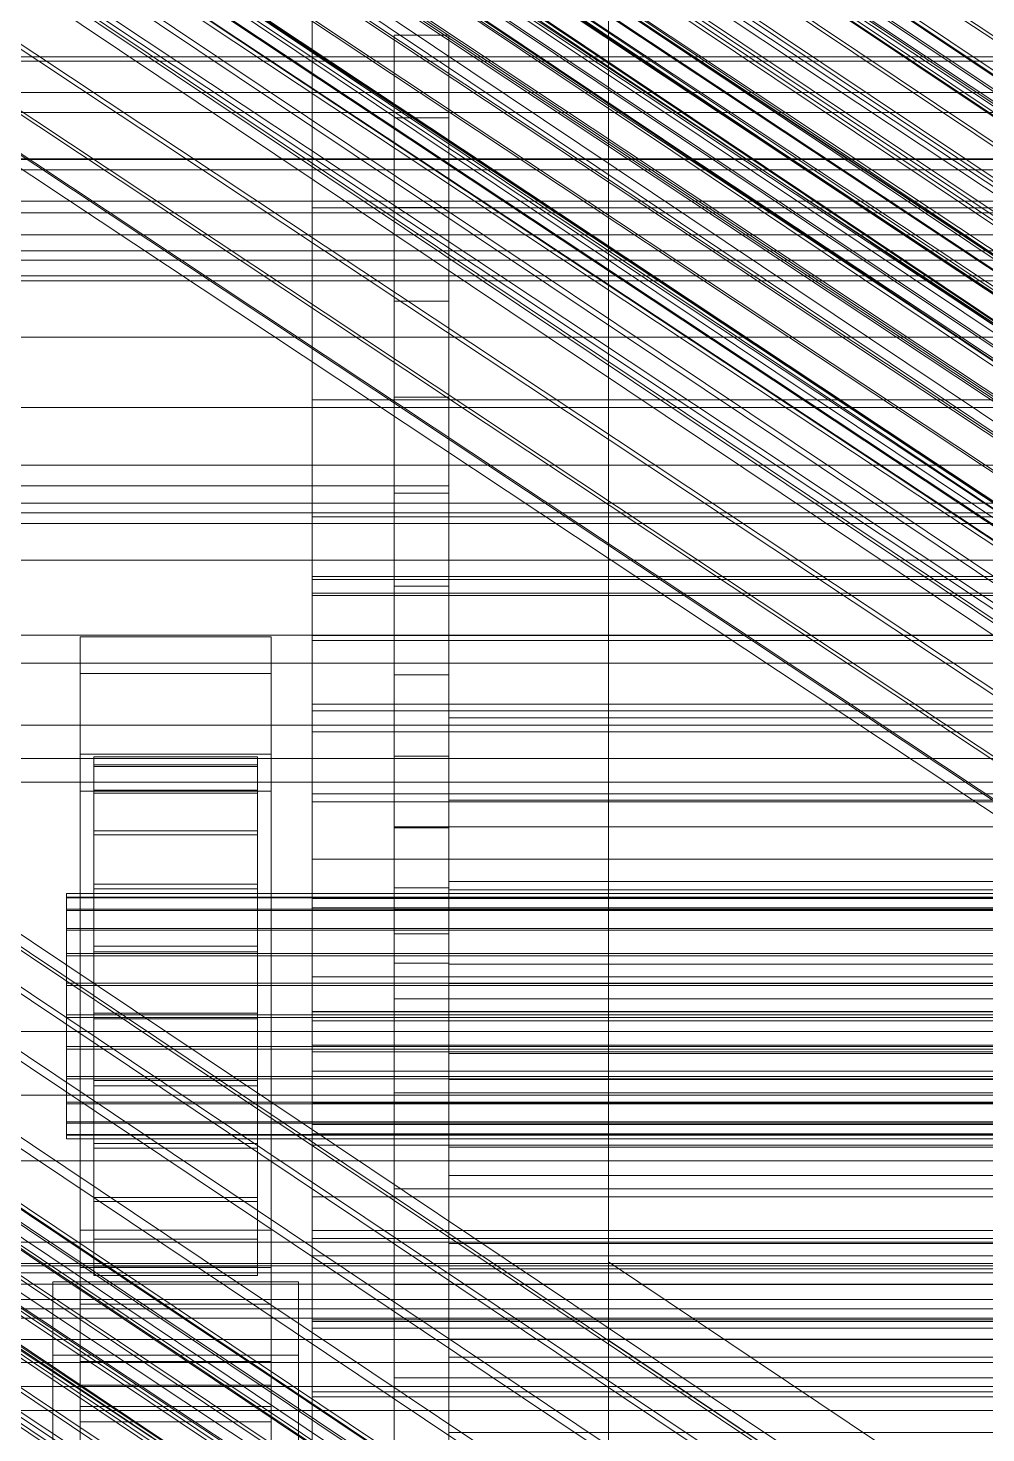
# Model space of a CAD drawing. Header units: millimetres. Extents: x -2500 to 58855, y -53268 to 6837.
# Drawn here: x -270.8 to -200.7, y -32909.4 to -32806.5 of the extents above; entities that cross this region are included whole.
import ezdxf

# ---------------------------------------------------------------- set-up
doc = ezdxf.new("R2010")
doc.units = ezdxf.units.MM
for name, color, linetype, lineweight in [('frontal_C01', 7, 'Continuous', 0), ('frontal_C02', 7, 'Continuous', 0), ('frontal_C03', 7, 'Continuous', 0), ('frontal_secador', 7, 'Continuous', 0), ('frontal_tolva', 7, 'Continuous', 0)]:
    doc.layers.add(name, color=color, linetype=linetype, lineweight=lineweight)

msp = doc.modelspace()

# ---------------------------------------------------------------- linework, layer by layer
at = {"layer": 'frontal_C01'}
for p, q in [((-250, -32680.37), (-250, -35735.764)), ((-250, -35740.498), (-250, -32685.104)), ((-334.938, -32717.538), (-150.629, -32839.869)), ((-355.53, -32719.948), (-141.731, -32861.853)), ((-355.017, -32719.946), (-141.218, -32861.85)), ((-356.348, -32720.461), (-142.549, -32862.366)), ((-354.844, -32720.454), (-141.045, -32862.358)), ((-337.95, -32720.327), (-153.641, -32842.658)), ((-331.197, -32720.293), (-146.887, -32842.624)), ((-357.415, -32721.449), (-143.617, -32863.354)), ((-355.022, -32721.437), (-141.224, -32863.342)), ((-358.659, -32722.845), (-144.861, -32864.75)), ((-355.541, -32722.83), (-141.742, -32864.734)), ((-146.196, -32866.459), (-359.995, -32724.554)), ((-356.363, -32724.536), (-142.565, -32866.441)), ((-341.461, -32724.267), (-157.152, -32846.598)), ((-332.659, -32724.223), (-148.35, -32846.554)), ((-361.332, -32726.46), (-147.533, -32868.364)), ((-357.434, -32726.44), (-143.635, -32868.345)), ((-362.578, -32728.432), (-148.779, -32870.336)), ((-358.68, -32728.412), (-144.881, -32870.317)), ((-160.922, -32851.421), (-345.231, -32729.09)), ((-334.981, -32729.039), (-150.672, -32851.37)), ((-363.648, -32730.336), (-149.85, -32872.24)), ((-360.017, -32730.317), (-146.218, -32872.222)), ((-364.471, -32732.042), (-150.672, -32873.946)), ((-361.352, -32732.026), (-147.554, -32873.931)), ((-362.596, -32733.423), (-148.798, -32875.327)), ((-365.168, -32734.418), (-151.369, -32876.323)), ((-364.989, -32733.434), (-151.191, -32875.339)), ((-363.664, -32734.411), (-149.865, -32876.315)), ((-338.003, -32734.412), (-153.694, -32856.744)), ((-364.995, -32734.926), (-151.196, -32876.831)), ((-364.482, -32734.924), (-150.683, -32876.828)), ((-349.002, -32734.467), (-164.693, -32856.799)), ((-352.519, -32740.032), (-168.21, -32862.364)), ((-341.52, -32739.978), (-157.211, -32862.309)), ((-355.541, -32745.406), (-171.232, -32867.737)), ((-345.291, -32745.355), (-160.982, -32867.686)), ((-357.863, -32750.222), (-173.554, -32872.553)), ((-349.061, -32750.178), (-164.752, -32872.509)), ((-359.326, -32754.152), (-175.016, -32876.483)), ((-352.572, -32754.118), (-168.263, -32876.45)), ((-359.83, -32756.928), (-175.521, -32879.259)), ((-355.584, -32756.907), (-171.275, -32879.238)), ((-359.341, -32758.361), (-175.032, -32880.693)), ((-357.893, -32758.354), (-173.584, -32880.686)), ((-228.298, -32779.774), (-228.298, -32923.125)), ((-228.298, -32928.813), (-228.298, -32785.462)), ((-425, -32816.854), (425, -32816.854)), ((-332.629, -32859.442), (-148.32, -32981.773)), ((-331.181, -32859.435), (-146.872, -32981.766)), ((-334.938, -32860.889), (-150.629, -32983.22)), ((-330.692, -32860.868), (-146.383, -32983.199)), ((-337.95, -32863.678), (-153.641, -32986.009)), ((-331.197, -32863.644), (-146.887, -32985.976)), ((-332.659, -32867.574), (-148.35, -32989.906))]:
    msp.add_line(p, q, dxfattribs=at)
at = {"layer": 'frontal_C02'}
for p, q in [((-356.348, -32706.42), (-142.549, -32849.662)), ((-355.53, -32705.845), (-141.731, -32849.086)), ((-355.017, -32705.775), (-141.218, -32849.017)), ((-354.844, -32706.216), (-141.045, -32849.457)), ((-357.415, -32707.462), (-143.617, -32850.704)), ((-355.022, -32707.137), (-141.224, -32850.378)), ((-355.541, -32708.475), (-141.742, -32851.717)), ((-358.659, -32708.899), (-144.861, -32852.141)), ((-146.196, -32853.875), (-359.995, -32710.634)), ((-356.363, -32710.14), (-142.565, -32853.382)), ((-361.332, -32712.548), (-147.533, -32855.789)), ((-357.434, -32712.018), (-143.635, -32855.26)), ((-362.578, -32714.511), (-148.779, -32857.752)), ((-358.68, -32713.981), (-144.881, -32857.222)), ((-360.017, -32715.895), (-146.218, -32859.136)), ((-160.922, -32839.204), (-345.231, -32715.72)), ((-363.648, -32716.389), (-149.85, -32859.63)), ((-361.352, -32717.63), (-147.554, -32860.871)), ((-364.471, -32718.054), (-150.672, -32861.295)), ((-364.989, -32719.392), (-151.191, -32862.634)), ((-362.596, -32719.067), (-148.798, -32862.308)), ((-338.003, -32719.626), (-153.694, -32843.11)), ((-365.168, -32720.313), (-151.369, -32863.555)), ((-364.995, -32720.754), (-151.196, -32863.995)), ((-364.482, -32720.684), (-150.683, -32863.925)), ((-363.664, -32720.109), (-149.865, -32863.35)), ((-349.002, -32721.121), (-164.693, -32844.605)), ((-341.52, -32725.165), (-157.211, -32848.649)), ((-352.519, -32726.661), (-168.21, -32850.145)), ((-345.291, -32730.567), (-160.982, -32854.051)), ((-355.541, -32731.96), (-171.232, -32855.444)), ((-349.061, -32735.462), (-164.752, -32858.946)), ((-357.863, -32736.659), (-173.554, -32860.143)), ((-352.572, -32739.519), (-168.263, -32863.003)), ((-359.326, -32740.437), (-175.016, -32863.921)), ((-355.584, -32742.459), (-171.275, -32865.943)), ((-359.83, -32743.036), (-175.521, -32866.52)), ((-359.341, -32744.28), (-175.032, -32867.764)), ((-357.893, -32744.083), (-173.584, -32867.567)), ((-228.298, -32766.096), (-228.298, -32896.881)), ((-228.298, -32902.622), (-228.298, -32771.837)), ((342.5, -32808.586), (-342.5, -32808.586)), ((300, -32811.201), (-300, -32811.201)), ((342.5, -32816.045), (-342.5, -32816.045)), ((342.5, -32822.783), (-342.5, -32822.783)), ((342.5, -32829.107), (-342.5, -32829.107)), ((-332.629, -32832.989), (-148.32, -32956.473)), ((-331.181, -32832.792), (-146.872, -32956.276)), ((342.5, -32834.264), (-342.5, -32834.264)), ((-330.692, -32834.035), (-146.383, -32957.519)), ((-334.938, -32834.613), (-150.629, -32958.097)), ((-356.348, -32837.206), (-142.549, -32980.447)), ((-355.53, -32836.63), (-141.731, -32979.872)), ((-355.017, -32836.56), (-141.218, -32979.802)), ((-354.844, -32837.001), (-141.045, -32980.242)), ((-331.197, -32836.635), (-146.887, -32960.119)), ((-357.415, -32838.247), (-143.617, -32981.489)), ((-355.022, -32837.922), (-141.224, -32981.163)), ((-337.95, -32837.553), (-153.641, -32961.037)), ((-355.541, -32839.261), (-141.742, -32982.502)), ((342.5, -32838.489), (-342.5, -32838.489)), ((-358.659, -32839.685), (-144.861, -32982.926)), ((-332.659, -32840.412), (-148.35, -32963.896)), ((-146.196, -32984.661), (-359.995, -32841.419)), ((-356.363, -32840.925), (-142.565, -32984.167)), ((342.5, -32841.28), (-342.5, -32841.28)), ((-341.461, -32841.609), (-157.152, -32965.093)), ((-361.332, -32843.333), (-147.533, -32986.575)), ((-357.434, -32842.803), (-143.635, -32986.045)), ((342.5, -32842.764), (-342.5, -32842.764)), ((-362.578, -32845.296), (-148.779, -32988.537)), ((-358.68, -32844.766), (-144.881, -32988.007)), ((-334.981, -32845.111), (-150.672, -32968.595)), ((300, -32845.45), (-300, -32845.45)), ((-160.922, -32969.989), (-345.231, -32846.505)), ((-363.648, -32847.174), (-149.85, -32990.415)), ((-360.017, -32846.68), (-146.218, -32989.921)), ((-361.352, -32848.415), (-147.554, -32991.656)), ((-338.003, -32850.411), (-153.694, -32973.895)), ((-349.002, -32851.906), (-164.693, -32975.39)), ((-341.52, -32855.95), (-157.211, -32979.434)), ((300, -32857.547), (-300, -32857.547)), ((300, -32889.462), (-300, -32889.462)), ((-130, -32962.739), (-228.298, -32896.881)), ((-228.298, -32896.881), (-228.298, -33027.666)), ((-228.298, -32896.881), (-228.298, -32902.622)), ((300, -32900.308), (-300, -32900.308)), ((-228.298, -33033.407), (-228.298, -32902.622)), ((-228.298, -32902.622), (-130, -32968.48))]:
    msp.add_line(p, q, dxfattribs=at)
at = {"layer": 'frontal_C03'}
for p, q in [((-250, -32842.276), (-250, -32578.353)), ((-250, -32848.054), (-250, -32584.132)), ((-250, -32596.305), (-250, -35246.305)), ((-250, -35251.121), (-250, -32601.121)), ((-250, -33106.199), (-250, -32842.276)), ((0, -32842.276), (-250, -32842.276)), ((-250, -32842.276), (-250, -32848.054)), ((-250, -32848.054), (-250, -32846.874)), ((-250, -32846.874), (-250, -32847.874)), ((-250, -32846.874), (250, -32846.874)), ((-250, -32847.874), (-250, -32850.987)), ((-250, -32847.874), (250, -32847.874)), ((-250, -33111.977), (-250, -32848.054)), ((-250, -32848.054), (0, -32848.054)), ((-250, -32851.335), (-250, -32848.054)), ((-250, -32848.054), (250, -32848.054)), ((-450, -32850.944), (450, -32850.944)), ((-267, -32853.759), (-267, -32851.066)), ((-267, -32851.066), (-253, -32851.066)), ((-267, -32897.293), (-267, -32851.066)), ((-253, -32851.066), (-253, -32853.759)), ((-253, -32851.066), (-253, -32897.293)), ((-250, -32850.987), (-250, -32856)), ((-250, -32850.987), (250, -32850.987)), ((-250, -32856.492), (-250, -32851.335)), ((-250, -32851.335), (250, -32851.335)), ((-253, -32853.759), (-267, -32853.759)), ((-267, -32853.759), (-267, -32899.986)), ((-253, -32899.986), (-253, -32853.759)), ((-250, -32856), (-250, -32862.572)), ((-250, -32856), (250, -32856)), ((-250, -32863.174), (-250, -32856.492)), ((-250, -32856.492), (250, -32856.492)), ((-267, -32862.377), (-267, -32859.684)), ((-267, -32859.684), (-253, -32859.684)), ((-267, -32905.911), (-267, -32859.684)), ((-266, -32869.873), (-266, -32859.873)), ((-266, -32859.873), (-266, -32860.467)), ((-266, -32859.873), (-254, -32859.873)), ((-266, -32860.574), (-266, -32859.873)), ((-254, -32860.467), (-254, -32859.873)), ((-254, -32859.873), (-254, -32869.873)), ((-254, -32859.873), (-254, -32860.574)), ((-253, -32859.684), (-253, -32862.377)), ((-253, -32859.684), (-253, -32905.911)), ((-266, -32870.154), (-266, -32860.467)), ((-266, -32860.467), (-266, -32862.315)), ((-266, -32860.467), (-254, -32860.467)), ((-266, -32870.205), (-266, -32860.574)), ((-266, -32860.574), (-254, -32860.574)), ((-266, -32862.522), (-266, -32860.574)), ((-254, -32862.315), (-254, -32860.467)), ((-254, -32860.467), (-254, -32870.154)), ((-254, -32860.574), (-254, -32870.205)), ((-254, -32860.574), (-254, -32862.522)), ((450, -32861.716), (-450, -32861.716)), ((-253, -32862.377), (-267, -32862.377)), ((-267, -32862.377), (-267, -32908.604)), ((-266, -32871.029), (-266, -32862.315)), ((-266, -32862.315), (-266, -32865.292)), ((-266, -32862.315), (-254, -32862.315)), ((-266, -32871.127), (-266, -32862.522)), ((-266, -32862.522), (-254, -32862.522)), ((-266, -32865.584), (-266, -32862.522)), ((-254, -32865.292), (-254, -32862.315)), ((-254, -32862.315), (-254, -32871.029)), ((-254, -32862.522), (-254, -32871.127)), ((-254, -32862.522), (-254, -32865.584)), ((-253, -32908.604), (-253, -32862.377)), ((-250, -32862.572), (-250, -32870.254)), ((-250, -32862.572), (250, -32862.572)), ((-250, -32870.927), (-250, -32863.174)), ((-250, -32863.174), (250, -32863.174)), ((-266, -32872.439), (-266, -32865.292)), ((-266, -32865.292), (-266, -32869.194)), ((-266, -32865.292), (-254, -32865.292)), ((-266, -32872.578), (-266, -32865.584)), ((-266, -32865.584), (-254, -32865.584)), ((-266, -32869.552), (-266, -32865.584)), ((-254, -32869.194), (-254, -32865.292)), ((-254, -32865.292), (-254, -32872.439)), ((-254, -32865.584), (-254, -32872.578)), ((-254, -32865.584), (-254, -32869.552)), ((-266, -32874.288), (-266, -32869.194)), ((-266, -32869.194), (-266, -32873.755)), ((-266, -32869.194), (-254, -32869.194)), ((-254, -32873.755), (-254, -32869.194)), ((-254, -32869.194), (-254, -32874.288)), ((-268, -32870.205), (-268, -32869.873)), ((-268, -32869.873), (-268, -32870.154)), ((-268, -32869.873), (268, -32869.873)), ((-268, -32870.154), (-268, -32871.029)), ((-268, -32870.154), (268, -32870.154)), ((-268, -32871.127), (-268, -32870.205)), ((-268, -32870.205), (268, -32870.205)), ((-266, -32874.457), (-266, -32869.552)), ((-266, -32869.552), (-254, -32869.552)), ((-266, -32874.154), (-266, -32869.552)), ((-266, -32870.154), (-266, -32869.873)), ((-254, -32869.873), (-266, -32869.873)), ((-266, -32869.873), (-266, -32870.205)), ((-266, -32871.029), (-266, -32870.154)), ((-254, -32870.154), (-266, -32870.154)), ((-254, -32870.205), (-266, -32870.205)), ((-266, -32870.205), (-266, -32871.127)), ((-254, -32869.552), (-254, -32874.457)), ((-254, -32869.552), (-254, -32874.154)), ((-254, -32869.873), (-254, -32870.154)), ((-254, -32870.205), (-254, -32869.873)), ((-254, -32870.154), (-254, -32871.029)), ((-254, -32871.127), (-254, -32870.205)), ((-250, -32870.254), (-250, -32878.524)), ((250, -32870.254), (-250, -32870.254)), ((-268, -32871.029), (-268, -32872.439)), ((-268, -32871.029), (268, -32871.029)), ((-268, -32872.578), (-268, -32871.127)), ((-268, -32871.127), (268, -32871.127)), ((-266, -32872.439), (-266, -32871.029)), ((-254, -32871.029), (-266, -32871.029)), ((-254, -32871.127), (-266, -32871.127)), ((-266, -32871.127), (-266, -32872.578)), ((-254, -32871.029), (-254, -32872.439)), ((-254, -32872.578), (-254, -32871.127)), ((-250, -32879.22), (-250, -32870.927)), ((-250, -32870.927), (250, -32870.927)), ((-268, -32872.439), (-268, -32874.288)), ((-268, -32872.439), (268, -32872.439)), ((-268, -32874.457), (-268, -32872.578)), ((-268, -32872.578), (268, -32872.578)), ((-266, -32874.288), (-266, -32872.439)), ((-254, -32872.439), (-266, -32872.439)), ((-254, -32872.578), (-266, -32872.578)), ((-266, -32872.578), (-266, -32874.457)), ((-254, -32872.439), (-254, -32874.288)), ((-254, -32874.457), (-254, -32872.578)), ((-268, -32874.288), (-268, -32876.448)), ((-268, -32874.288), (268, -32874.288)), ((-268, -32876.637), (-268, -32874.457)), ((-268, -32874.457), (268, -32874.457)), ((-266, -32873.755), (-266, -32876.448)), ((-254, -32873.755), (-266, -32873.755)), ((-266, -32873.755), (-266, -32878.665)), ((-266, -32876.637), (-266, -32874.154)), ((-266, -32874.154), (-254, -32874.154)), ((-266, -32879.079), (-266, -32874.154)), ((-266, -32876.448), (-266, -32874.288)), ((-254, -32874.288), (-266, -32874.288)), ((-254, -32874.457), (-266, -32874.457)), ((-266, -32874.457), (-266, -32876.637)), ((-254, -32876.448), (-254, -32873.755)), ((-254, -32878.665), (-254, -32873.755)), ((-254, -32874.154), (-254, -32876.637)), ((-254, -32874.154), (-254, -32879.079)), ((-254, -32874.288), (-254, -32876.448)), ((-254, -32876.637), (-254, -32874.457)), ((-268, -32876.448), (-268, -32878.774)), ((268, -32876.448), (-268, -32876.448)), ((-266, -32876.448), (-254, -32876.448)), ((-266, -32878.774), (-266, -32876.448)), ((-254, -32876.448), (-254, -32878.774)), ((-268, -32878.97), (-268, -32876.637)), ((-268, -32876.637), (268, -32876.637)), ((-254, -32876.637), (-266, -32876.637)), ((-266, -32876.637), (-266, -32878.97)), ((-254, -32878.97), (-254, -32876.637)), ((-250, -32878.524), (-250, -32886.818)), ((-250, -32878.524), (250, -32878.524)), ((-268, -32878.774), (-268, -32881.107)), ((-268, -32878.774), (268, -32878.774)), ((-268, -32881.296), (-268, -32878.97)), ((-268, -32878.97), (268, -32878.97)), ((-266, -32878.774), (-266, -32878.665)), ((-266, -32878.665), (-266, -32883.59)), ((-266, -32878.665), (-254, -32878.665)), ((-266, -32881.107), (-266, -32878.774)), ((-254, -32878.774), (-266, -32878.774)), ((-266, -32878.97), (-266, -32879.079)), ((-254, -32878.97), (-266, -32878.97)), ((-266, -32878.97), (-266, -32881.296)), ((-266, -32879.079), (-254, -32879.079)), ((-266, -32883.989), (-266, -32879.079)), ((-254, -32883.59), (-254, -32878.665)), ((-254, -32878.665), (-254, -32878.774)), ((-254, -32878.774), (-254, -32881.107)), ((-254, -32879.079), (-254, -32878.97)), ((-254, -32881.296), (-254, -32878.97)), ((-254, -32879.079), (-254, -32883.989)), ((-250, -32887.49), (-250, -32879.22)), ((-250, -32879.22), (250, -32879.22)), ((-268, -32881.107), (-268, -32883.287)), ((-268, -32881.107), (268, -32881.107)), ((-268, -32883.457), (-268, -32881.296)), ((-268, -32881.296), (268, -32881.296)), ((-266, -32883.287), (-266, -32881.107)), ((-266, -32881.107), (-266, -32883.59)), ((-254, -32881.107), (-266, -32881.107)), ((-266, -32881.296), (-266, -32883.989)), ((-254, -32881.296), (-266, -32881.296)), ((-266, -32881.296), (-266, -32883.457)), ((-254, -32883.59), (-254, -32881.107)), ((-254, -32881.107), (-254, -32883.287)), ((-254, -32883.989), (-254, -32881.296)), ((-254, -32883.457), (-254, -32881.296)), ((-268, -32883.287), (-268, -32885.166)), ((-268, -32883.287), (268, -32883.287)), ((-268, -32885.305), (-268, -32883.457)), ((-268, -32883.457), (268, -32883.457)), ((-266, -32885.166), (-266, -32883.287)), ((-266, -32883.287), (-266, -32888.193)), ((-254, -32883.287), (-266, -32883.287)), ((-266, -32883.457), (-266, -32888.55)), ((-254, -32883.457), (-266, -32883.457)), ((-266, -32883.457), (-266, -32885.305)), ((-266, -32883.59), (-266, -32888.193)), ((-266, -32883.59), (-254, -32883.59)), ((-254, -32888.193), (-254, -32883.287)), ((-254, -32883.287), (-254, -32885.166)), ((-254, -32888.55), (-254, -32883.457)), ((-254, -32885.305), (-254, -32883.457)), ((-254, -32888.193), (-254, -32883.59)), ((450, -32884.651), (-450, -32884.651)), ((-266, -32883.989), (-254, -32883.989)), ((-266, -32888.55), (-266, -32883.989)), ((-254, -32883.989), (-254, -32888.55)), ((-268, -32885.166), (-268, -32886.617)), ((-268, -32885.166), (268, -32885.166)), ((-268, -32886.715), (-268, -32885.305)), ((-268, -32885.305), (268, -32885.305)), ((-266, -32886.617), (-266, -32885.166)), ((-266, -32885.166), (-266, -32892.16)), ((-254, -32885.166), (-266, -32885.166)), ((-266, -32885.305), (-266, -32892.452)), ((-254, -32885.305), (-266, -32885.305)), ((-266, -32885.305), (-266, -32886.715)), ((-254, -32892.16), (-254, -32885.166)), ((-254, -32885.166), (-254, -32886.617)), ((-254, -32892.452), (-254, -32885.305)), ((-254, -32886.715), (-254, -32885.305)), ((-268, -32886.617), (-268, -32887.54)), ((-268, -32886.617), (268, -32886.617)), ((-268, -32887.59), (-268, -32886.715)), ((-268, -32886.715), (268, -32886.715)), ((-266, -32887.54), (-266, -32886.617)), ((-266, -32886.617), (-266, -32895.222)), ((-254, -32886.617), (-266, -32886.617)), ((-266, -32886.715), (-266, -32895.429)), ((-254, -32886.715), (-266, -32886.715)), ((-266, -32886.715), (-266, -32887.59)), ((-254, -32895.222), (-254, -32886.617)), ((-254, -32886.617), (-254, -32887.54)), ((-254, -32895.429), (-254, -32886.715)), ((-254, -32887.59), (-254, -32886.715)), ((-268, -32887.54), (-268, -32887.872)), ((-268, -32887.54), (268, -32887.54)), ((-268, -32887.872), (-268, -32887.59)), ((-268, -32887.59), (268, -32887.59)), ((-266, -32887.872), (-266, -32887.54)), ((-266, -32887.54), (-266, -32897.17)), ((-254, -32887.54), (-266, -32887.54)), ((-266, -32887.59), (-266, -32897.277)), ((-254, -32887.59), (-266, -32887.59)), ((-266, -32887.59), (-266, -32887.872)), ((-254, -32897.17), (-254, -32887.54)), ((-254, -32887.54), (-254, -32887.872)), ((-254, -32897.277), (-254, -32887.59)), ((-254, -32887.872), (-254, -32887.59)), ((-250, -32886.818), (-250, -32894.57)), ((-250, -32886.818), (250, -32886.818)), ((-250, -32895.173), (-250, -32887.49)), ((-250, -32887.49), (250, -32887.49)), ((-268, -32887.872), (268, -32887.872)), ((-266, -32887.872), (-266, -32897.871)), ((-254, -32887.872), (-266, -32887.872)), ((-266, -32888.193), (-266, -32892.16)), ((-266, -32888.193), (-254, -32888.193)), ((-266, -32888.55), (-254, -32888.55)), ((-266, -32892.452), (-266, -32888.55)), ((-254, -32897.871), (-254, -32887.872)), ((-254, -32892.16), (-254, -32888.193)), ((-254, -32888.55), (-254, -32892.452)), ((-266, -32892.16), (-266, -32895.222)), ((-266, -32892.16), (-254, -32892.16)), ((-266, -32892.452), (-254, -32892.452)), ((-266, -32895.429), (-266, -32892.452)), ((-254, -32895.222), (-254, -32892.16)), ((-254, -32892.452), (-254, -32895.429)), ((-267, -32907.486), (-267, -32894.559)), ((-267, -32894.559), (-253, -32894.559)), ((-267, -32904.189), (-267, -32894.559)), ((-253, -32894.559), (-253, -32907.486)), ((-253, -32894.559), (-253, -32904.189)), ((-250, -32894.57), (-250, -32901.252)), ((-250, -32894.57), (250, -32894.57)), ((-450, -32895.423), (450, -32895.423)), ((-266, -32895.222), (-266, -32897.17)), ((-266, -32895.222), (-254, -32895.222)), ((-266, -32895.429), (-254, -32895.429)), ((-266, -32897.277), (-266, -32895.429)), ((-254, -32897.17), (-254, -32895.222)), ((-254, -32895.429), (-254, -32897.277)), ((-250, -32901.744), (-250, -32895.173)), ((-250, -32895.173), (250, -32895.173)), ((-253, -32897.293), (-267, -32897.293)), ((-267, -32897.293), (-267, -32899.986)), ((-266, -32897.17), (-266, -32897.871)), ((-266, -32897.17), (-254, -32897.17)), ((-266, -32897.277), (-254, -32897.277)), ((-266, -32897.871), (-266, -32897.277)), ((-266, -32897.871), (-254, -32897.871)), ((-254, -32897.871), (-254, -32897.17)), ((-254, -32897.277), (-254, -32897.871)), ((-253, -32899.986), (-253, -32897.293)), ((-269, -32903.715), (-269, -32898.329)), ((-269, -32898.329), (-251, -32898.329)), ((-269, -32932.999), (-269, -32898.329)), ((-251, -32898.329), (-251, -32903.715)), ((-251, -32898.329), (-251, -32932.999)), ((-267, -32899.986), (-253, -32899.986)), ((-250, -32901.252), (-250, -32906.409)), ((-250, -32901.252), (250, -32901.252)), ((-250, -32906.757), (-250, -32901.744)), ((-250, -32901.744), (250, -32901.744)), ((-251, -32903.715), (-269, -32903.715)), ((-269, -32938.385), (-269, -32903.715)), ((-253, -32904.189), (-267, -32904.189)), ((-267, -32904.189), (-267, -32917.116)), ((-253, -32917.116), (-253, -32904.189)), ((-251, -32938.385), (-251, -32903.715)), ((-253, -32905.911), (-267, -32905.911)), ((-267, -32905.911), (-267, -32908.604)), ((-253, -32908.604), (-253, -32905.911)), ((-250, -32906.409), (-250, -32909.69)), ((-250, -32906.409), (250, -32906.409)), ((-250, -32909.87), (-250, -32906.757)), ((-250, -32906.757), (250, -32906.757)), ((-253, -32907.486), (-267, -32907.486)), ((-267, -32907.486), (-267, -32917.116)), ((-253, -32917.116), (-253, -32907.486)), ((-267, -32908.604), (-253, -32908.604))]:
    msp.add_line(p, q, dxfattribs=at)
at = {"layer": 'frontal_secador'}
for p, q in [((-250, -32805), (-250, -32819.632)), ((-244, -32807), (-244, -32813.055)), ((-244, -32865), (-244, -32807)), ((-240, -32807), (-244, -32807)), ((-240, -32813.055), (-240, -32807)), ((-240, -32807), (-240, -32865)), ((360, -32808.902), (-360, -32808.902)), ((360, -32812.654), (-360, -32812.654)), ((-244, -32813.055), (-244, -32871.055)), ((-240, -32813.055), (-244, -32813.055)), ((-244, -32813.055), (-244, -32819.606)), ((-240, -32871.055), (-240, -32813.055)), ((-240, -32819.606), (-240, -32813.055)), ((360, -32816.111), (-360, -32816.111)), ((360, -32819.142), (-360, -32819.142)), ((-250, -32819.632), (-250, -32833.701)), ((250, -32819.632), (-250, -32819.632)), ((-244, -32819.606), (-244, -32877.606)), ((-240, -32819.606), (-244, -32819.606)), ((-244, -32819.606), (-244, -32826.484)), ((-240, -32877.606), (-240, -32819.606)), ((-240, -32826.484), (-240, -32819.606)), ((-315, -32820), (315, -32820)), ((360, -32821.629), (-360, -32821.629)), ((360, -32823.478), (-360, -32823.478)), ((360, -32824.616), (-360, -32824.616)), ((360, -32825), (-360, -32825)), ((-244, -32826.484), (-244, -32884.484)), ((-240, -32826.484), (-244, -32826.484)), ((-244, -32826.484), (-244, -32833.519)), ((-240, -32884.484), (-240, -32826.484)), ((-240, -32833.519), (-240, -32826.484)), ((-250, -32833.701), (-250, -32846.668)), ((250, -32833.701), (-250, -32833.701)), ((-244, -32833.519), (-244, -32891.519)), ((-240, -32833.519), (-244, -32833.519)), ((-244, -32833.519), (-244, -32840.539)), ((-240, -32891.519), (-240, -32833.519)), ((-240, -32840.539), (-240, -32833.519)), ((-240, -32840), (-300, -32840)), ((-240, -32880), (-240, -32840)), ((-244, -32840.539), (-244, -32898.539)), ((-240, -32840.539), (-244, -32840.539)), ((-244, -32840.539), (-244, -32847.375)), ((-240, -32898.539), (-240, -32840.539)), ((-240, -32847.375), (-240, -32840.539)), ((-250, -32846.668), (-250, -32858.033)), ((250, -32846.668), (-250, -32846.668)), ((-244, -32847.375), (-244, -32905.375)), ((-240, -32847.375), (-244, -32847.375)), ((-244, -32847.375), (-244, -32853.857)), ((-240, -32905.375), (-240, -32847.375)), ((-240, -32853.857), (-240, -32847.375)), ((-244, -32853.857), (-244, -32911.857)), ((-240, -32853.857), (-244, -32853.857)), ((-244, -32853.857), (-244, -32859.815)), ((-240, -32911.857), (-240, -32853.857)), ((-240, -32859.815), (-240, -32853.857)), ((-240, -32857), (-240, -32863.055)), ((240, -32857), (-240, -32857)), ((-240, -32865), (-240, -32857)), ((-250, -32858.033), (-250, -32867.36)), ((250, -32858.033), (-250, -32858.033)), ((-1700, -32860), (1700, -32860)), ((-244, -32859.815), (-244, -32917.815)), ((-240, -32859.815), (-244, -32859.815)), ((-244, -32859.815), (-244, -32865.078)), ((-240, -32917.815), (-240, -32859.815)), ((-240, -32865.078), (-240, -32859.815)), ((-240, -32863.055), (240, -32863.055)), ((-240, -32863.055), (-240, -32871.055)), ((-240, -32863.055), (-240, -32869.606)), ((-244, -32871.055), (-244, -32865)), ((-244, -32865), (-240, -32865)), ((-244, -32865.078), (-244, -32923.078)), ((-240, -32865.078), (-244, -32865.078)), ((-244, -32865.078), (-244, -32869.477)), ((-240, -32871.055), (-240, -32865)), ((-240, -32865), (240, -32865)), ((-240, -32869), (-240, -32865)), ((-240, -32923.078), (-240, -32865.078)), ((-240, -32869.477), (-240, -32865.078)), ((-250, -32867.36), (-250, -32874.291)), ((250, -32867.36), (-250, -32867.36)), ((-240, -32875.055), (-240, -32869)), ((-240, -32869), (240, -32869)), ((-244, -32869.477), (-244, -32927.477)), ((-240, -32869.477), (-244, -32869.477)), ((-244, -32869.477), (-244, -32872.841)), ((-240, -32927.477), (-240, -32869.477)), ((-240, -32872.841), (-240, -32869.477)), ((-240, -32869.606), (240, -32869.606)), ((-240, -32869.606), (-240, -32877.606)), ((-240, -32869.606), (-240, -32876.484)), ((-240, -32871.055), (-244, -32871.055)), ((-244, -32877.606), (-244, -32871.055)), ((240, -32871.055), (-240, -32871.055)), ((-240, -32871.055), (-240, -32875.055)), ((-240, -32877.606), (-240, -32871.055)), ((-244, -32872.841), (-244, -32930.841)), ((-240, -32872.841), (-244, -32872.841)), ((-244, -32872.841), (-244, -32875)), ((-240, -32930.841), (-240, -32872.841)), ((-240, -32875), (-240, -32872.841)), ((-250, -32874.291), (-250, -32878.559)), ((250, -32874.291), (-250, -32874.291)), ((-244, -32875), (-244, -32933)), ((-240, -32875), (-244, -32875)), ((-240, -32933), (-240, -32875)), ((240, -32875.055), (-240, -32875.055)), ((-240, -32881.606), (-240, -32875.055)), ((-250, -32876), (250, -32876)), ((-250, -32881), (-250, -32876)), ((-240, -32876.484), (240, -32876.484)), ((-240, -32876.484), (-240, -32884.484)), ((-240, -32876.484), (-240, -32883.519)), ((-250, -32878.559), (-250, -32880)), ((250, -32878.559), (-250, -32878.559)), ((-240, -32877.606), (-244, -32877.606)), ((-244, -32884.484), (-244, -32877.606)), ((240, -32877.606), (-240, -32877.606)), ((-240, -32877.606), (-240, -32881.606)), ((-240, -32884.484), (-240, -32877.606)), ((-240, -32880), (-300, -32880)), ((250, -32880), (-250, -32880)), ((-250, -32881), (250, -32881)), ((-250, -32881.48), (-250, -32881)), ((-250, -32882.903), (-250, -32881.48)), ((250, -32881.48), (-250, -32881.48)), ((240, -32881.606), (-240, -32881.606)), ((-240, -32888.484), (-240, -32881.606)), ((-250, -32885.213), (-250, -32882.903)), ((250, -32882.903), (-250, -32882.903)), ((-240, -32883.519), (240, -32883.519)), ((-240, -32883.519), (-240, -32891.519)), ((-240, -32883.519), (-240, -32890.539)), ((-240, -32884.484), (-244, -32884.484)), ((-244, -32891.519), (-244, -32884.484)), ((240, -32884.484), (-240, -32884.484)), ((-240, -32884.484), (-240, -32888.484)), ((-240, -32891.519), (-240, -32884.484)), ((-250, -32888.322), (-250, -32885.213)), ((250, -32885.213), (-250, -32885.213)), ((-250, -32892.111), (-250, -32888.322)), ((250, -32888.322), (-250, -32888.322)), ((240, -32888.484), (-240, -32888.484)), ((-240, -32895.519), (-240, -32888.484)), ((-240, -32890.539), (240, -32890.539)), ((-240, -32890.539), (-240, -32898.539)), ((-240, -32890.539), (-240, -32897.375)), ((-240, -32891.519), (-244, -32891.519)), ((-244, -32898.539), (-244, -32891.519)), ((240, -32891.519), (-240, -32891.519)), ((-240, -32891.519), (-240, -32895.519)), ((-240, -32898.539), (-240, -32891.519)), ((-250, -32896.433), (-250, -32892.111)), ((250, -32892.111), (-250, -32892.111)), ((240, -32895.519), (-240, -32895.519)), ((-240, -32902.539), (-240, -32895.519)), ((300, -32897), (-300, -32897)), ((-250, -32901.123), (-250, -32896.433)), ((250, -32896.433), (-250, -32896.433)), ((300, -32897.173), (-300, -32897.173)), ((300, -32897.685), (-300, -32897.685)), ((-240, -32897.375), (240, -32897.375)), ((-240, -32897.375), (-240, -32905.375)), ((-240, -32897.375), (-240, -32903.857)), ((300, -32898.517), (-300, -32898.517)), ((-240, -32898.539), (-244, -32898.539)), ((-244, -32905.375), (-244, -32898.539)), ((240, -32898.539), (-240, -32898.539)), ((-240, -32898.539), (-240, -32902.539)), ((-240, -32905.375), (-240, -32898.539)), ((300, -32899.636), (-300, -32899.636)), ((300, -32901), (-300, -32901)), ((-250, -32906), (-250, -32901.123)), ((250, -32901.123), (-250, -32901.123)), ((300, -32902.556), (-300, -32902.556)), ((240, -32902.539), (-240, -32902.539)), ((-240, -32909.375), (-240, -32902.539)), ((300, -32904.244), (-300, -32904.244)), ((-240, -32903.857), (240, -32903.857)), ((-240, -32903.857), (-240, -32911.857)), ((-240, -32903.857), (-240, -32909.815)), ((-300, -32906), (300, -32906)), ((-250, -32906), (-250, -32910.877)), ((-250, -32906), (250, -32906)), ((-240, -32905.375), (-244, -32905.375)), ((-244, -32911.857), (-244, -32905.375)), ((240, -32905.375), (-240, -32905.375)), ((-240, -32905.375), (-240, -32909.375)), ((-240, -32911.857), (-240, -32905.375)), ((300, -32907.756), (-300, -32907.756)), ((240, -32909.375), (-240, -32909.375)), ((-240, -32915.857), (-240, -32909.375))]:
    msp.add_line(p, q, dxfattribs=at)
at = {"layer": 'frontal_tolva'}
for p, q in [((-1821.5, -32842), (1821.5, -32842)), ((-1821.5, -32853), (1821.5, -32853))]:
    msp.add_line(p, q, dxfattribs=at)

doc.saveas('drawing.dxf')
